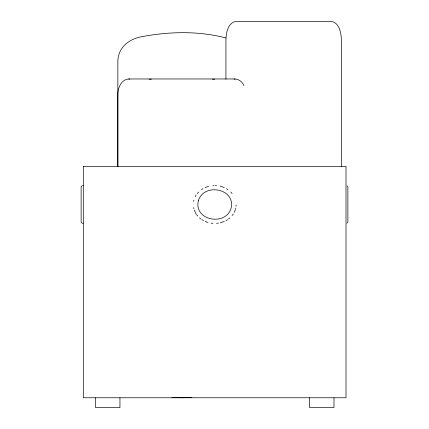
<?xml version="1.0" encoding="UTF-8"?>
<svg xmlns="http://www.w3.org/2000/svg" width="429" height="429" viewBox="0 0 429 429"><rect width="100%" height="100%" fill="white"/><g stroke="black" fill="none" stroke-linecap="round" stroke-linejoin="round"><path stroke-width="0.64" d="M117.841 166.902L117.841 61.669C117.921 47.431 129.011 38.846 142.299 36.594C169.793 31.451 198.793 30.861 225.981 37.956M193.672 201.416L193.854 200.182M235.516 209.422L235.698 208.194M235.971 206.344L236.154 205.11M195.286 196.697L196.096 194.975M234.17 212.296L235.242 210.001M347.029 223.144L347.871 222.12L347.871 186.872L347.029 185.843M197.378 193.495L198.659 192.015M232.084 215.497L233.365 214.017M201.496 189.688L202.981 188.68M225.981 220.651L227.467 219.643M228.459 218.967L229.944 217.959M205.121 187.58L208.585 186.315M220.297 222.887L224.335 221.407M243.956 85.618C242.401 82.089 239.109 79.145 235.124 78.968L128.705 78.968C121.268 79.504 117.825 87.843 117.841 94.396L117.841 166.725M149.12 79.177L151.373 79.177M212.457 79.177L214.709 79.177M234.003 79.177L235.124 78.968M212.875 185.671L214.109 185.526M216.586 223.321L218.441 223.107M83.178 185.714L81.971 185.843L81.129 186.872L81.129 222.12L81.971 223.144L83.178 223.278M191.865 397.463L181.912 397.769L171.965 397.463M215.347 185.526L216.586 185.671M211.014 223.107L212.875 223.321M128.705 78.968L129.826 79.177M220.297 186.1L224.335 187.58M205.121 221.407L208.006 222.469M226.48 188.68L227.965 189.688M199.512 217.959L200.997 218.967M201.989 219.643L203.475 220.651M230.797 192.015L232.084 193.495M196.52 214.511L197.807 215.991M194.214 210.001L196.096 214.017M193.672 207.577L193.854 208.81M341.355 166.843L341.355 39.666C341.098 32.904 339.511 22.951 331.574 21.45L235.703 21.45C227.767 22.951 226.18 32.904 225.922 39.666L225.922 79.156M333.982 397.769L333.982 407.55L309.556 407.55L309.556 397.769M119.954 397.769L119.954 407.55L95.528 407.55L95.528 397.769M83.306 166.334L83.306 397.769L346.005 397.769L346.005 166.334L83.306 166.334M198.423 200.627C193.404 220.383 225.493 226.598 231.038 208.36C236.052 188.61 203.968 182.395 198.423 200.627"/></g></svg>
